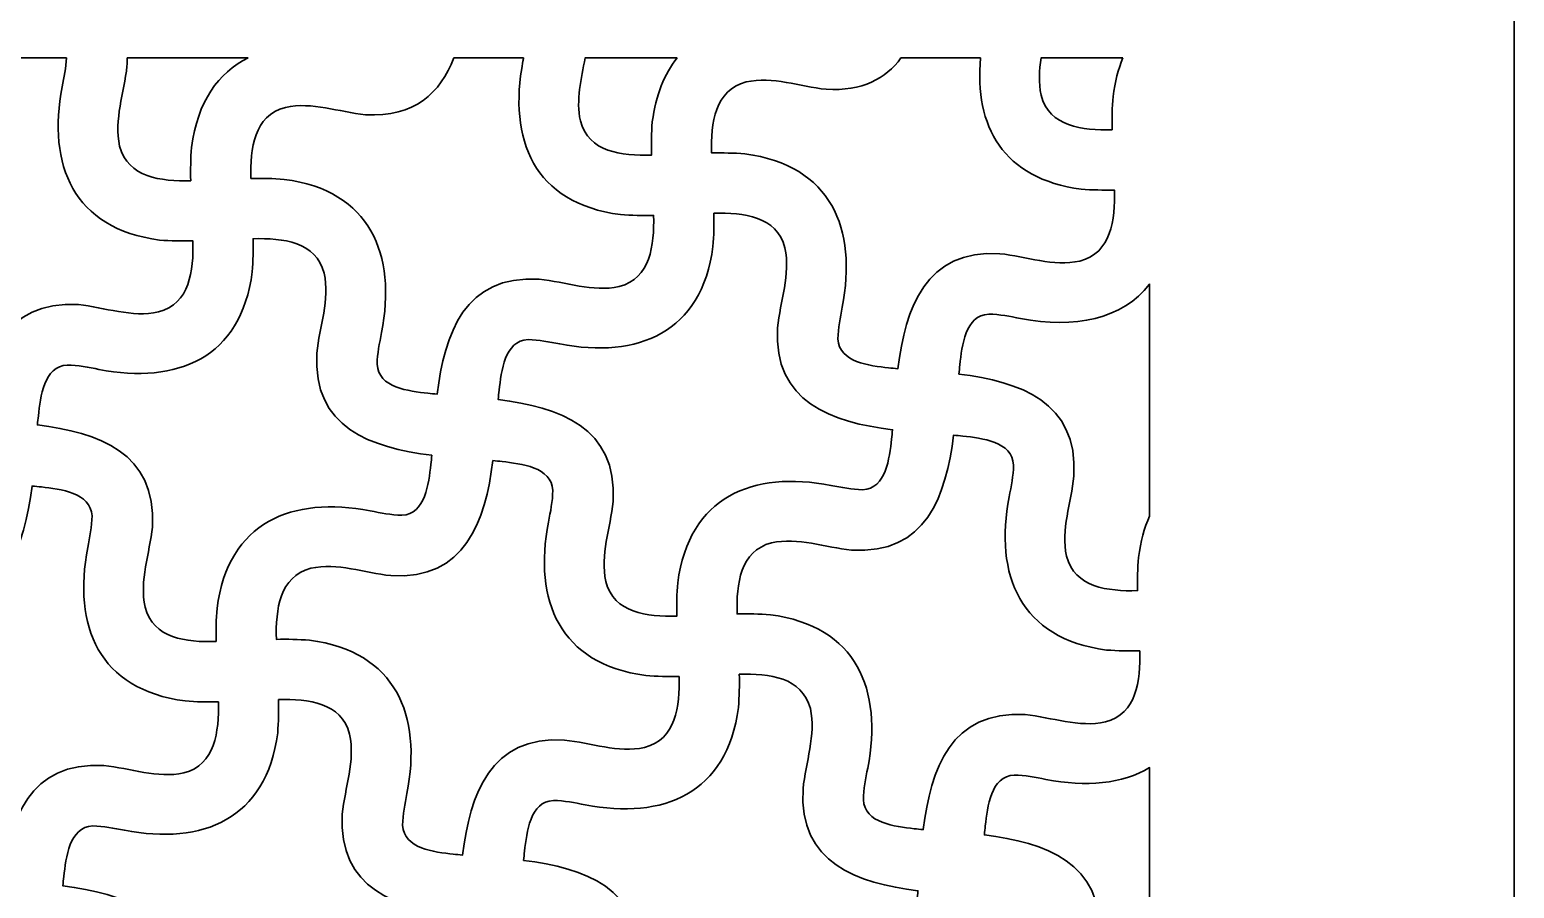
# Model space of a CAD drawing. Header units: centimetres. Extents: x 21.4 to 26.3, y -9 to 9.
# Drawn here: x 23.865 to 26.264, y 5.655 to 7.042 of the extents above; entities that cross this region are included whole.
import ezdxf

# ---------------------------------------------------------------- set-up
doc = ezdxf.new("R2010")
doc.units = ezdxf.units.CM
doc.header["$MEASUREMENT"] = 0
doc.layers.add('layer 1', color=7, linetype='Continuous')

msp = doc.modelspace()

# ---------------------------------------------------------------- linework, layer by layer
at = {"layer": 'layer 1', "color": 250, "lineweight": 30}
for points, knots in [([(26.26393, 9.00077), (24.62756, 9.00077), (22.9912, 9.00077), (21.35484, 9.00077), (21.35484, 9.00077), (21.35484, 3.53168), (21.35484, -1.93741), (21.35484, -7.4065), (21.35484, -7.4065), (21.35485, -7.4065), (21.35487, -7.4065), (21.35488, -7.4065), (21.35488, -7.4065), (21.35488, -7.93741), (21.35488, -8.46832), (21.35488, -8.99923), (21.35488, -8.99923), (21.54579, -8.99923), (21.7367, -8.99923), (21.92761, -8.99923), (21.92761, -8.99923), (21.92761, -8.91741), (21.92761, -8.83559), (21.92761, -8.75378), (21.92761, -8.75378), (22.12955, -8.75378), (22.33149, -8.75378), (22.53343, -8.75378), (22.53343, -8.75378), (22.53343, -8.5939), (22.53343, -8.43402), (22.53343, -8.27413), (22.53343, -8.27413), (22.61512, -8.27251), (22.69682, -8.27088), (22.77852, -8.26924), (22.77852, -8.26924), (22.79303, -8.31061), (22.81203, -8.34649), (22.84361, -8.37815), (22.84361, -8.37815), (22.87451, -8.40916), (22.90645, -8.42833), (22.94397, -8.43705), (22.94397, -8.43705), (22.99363, -8.4486), (23.04607, -8.44357), (23.08592, -8.4088), (23.08592, -8.4088), (23.1245, -8.37513), (23.14676, -8.32123), (23.15475, -8.2698), (23.15475, -8.2698), (23.17757, -8.27211), (23.19699, -8.27158), (23.2153, -8.26896), (23.2153, -8.26896), (23.30666, -8.25588), (23.34982, -8.19807), (23.35753, -8.11089), (23.35753, -8.11089), (23.35942, -8.08953), (23.35792, -8.06844), (23.35113, -8.04988), (23.35113, -8.04988), (23.35257, -8.05023), (23.354, -8.05059), (23.35544, -8.05095), (23.35544, -8.05095), (23.38768, -8.0621), (23.41992, -8.07324), (23.45216, -8.08439), (23.45216, -8.08439), (23.47151, -8.28195), (23.62407, -8.43577), (23.8094, -8.43577), (23.8094, -8.43577), (23.99474, -8.43577), (24.1473, -8.28195), (24.16664, -8.08439), (24.16664, -8.08439), (24.19889, -8.07324), (24.23113, -8.0621), (24.26337, -8.05095), (24.26337, -8.05095), (24.2648, -8.05059), (24.26624, -8.05023), (24.26767, -8.04988), (24.26767, -8.04988), (24.26089, -8.06844), (24.25938, -8.08953), (24.26127, -8.11089), (24.26127, -8.11089), (24.26899, -8.19807), (24.31214, -8.25588), (24.40351, -8.26896), (24.40351, -8.26896), (24.42182, -8.27158), (24.44123, -8.27211), (24.46405, -8.2698), (24.46405, -8.2698), (24.47205, -8.32123), (24.49431, -8.37513), (24.53288, -8.4088), (24.53288, -8.4088), (24.57274, -8.44357), (24.62518, -8.4486), (24.67483, -8.43705), (24.67483, -8.43705), (24.71235, -8.42833), (24.74429, -8.40916), (24.7752, -8.37815), (24.7752, -8.37815), (24.80677, -8.34649), (24.82578, -8.31061), (24.84029, -8.26924), (24.84029, -8.26924), (24.92198, -8.27088), (25.00368, -8.27251), (25.08538, -8.27413), (25.08538, -8.27413), (25.08538, -8.43402), (25.08538, -8.5939), (25.08538, -8.75378), (25.08538, -8.75378), (25.28732, -8.75378), (25.48926, -8.75378), (25.6912, -8.75378), (25.6912, -8.75378), (25.6912, -8.83559), (25.6912, -8.91741), (25.6912, -8.99923), (25.6912, -8.99923), (25.88211, -8.99923), (26.07302, -8.99923), (26.26393, -8.99923), (26.26393, -8.99923), (26.26393, -8.46832), (26.26393, -7.93741), (26.26393, -7.4065), (26.26393, -7.4065), (26.26393, -1.93741), (26.26393, 3.53168), (26.26393, 9.00077)], [0, 0, 0, 0, 0.027027, 0.027027, 0.027027, 0.027027, 0.0540541, 0.0540541, 0.0540541, 0.0540541, 0.0810811, 0.0810811, 0.0810811, 0.0810811, 0.1081081, 0.1081081, 0.1081081, 0.1081081, 0.1351351, 0.1351351, 0.1351351, 0.1351351, 0.1621622, 0.1621622, 0.1621622, 0.1621622, 0.1891892, 0.1891892, 0.1891892, 0.1891892, 0.2162162, 0.2162162, 0.2162162, 0.2162162, 0.2432432, 0.2432432, 0.2432432, 0.2432432, 0.2702703, 0.2702703, 0.2702703, 0.2702703, 0.2972973, 0.2972973, 0.2972973, 0.2972973, 0.3243243, 0.3243243, 0.3243243, 0.3243243, 0.3513514, 0.3513514, 0.3513514, 0.3513514, 0.3783784, 0.3783784, 0.3783784, 0.3783784, 0.4054054, 0.4054054, 0.4054054, 0.4054054, 0.4324324, 0.4324324, 0.4324324, 0.4324324, 0.4594595, 0.4594595, 0.4594595, 0.4594595, 0.4864865, 0.4864865, 0.4864865, 0.4864865, 0.5135135, 0.5135135, 0.5135135, 0.5135135, 0.5405405, 0.5405405, 0.5405405, 0.5405405, 0.5675676, 0.5675676, 0.5675676, 0.5675676, 0.5945946, 0.5945946, 0.5945946, 0.5945946, 0.6216216, 0.6216216, 0.6216216, 0.6216216, 0.6486486, 0.6486486, 0.6486486, 0.6486486, 0.6756757, 0.6756757, 0.6756757, 0.6756757, 0.7027027, 0.7027027, 0.7027027, 0.7027027, 0.7297297, 0.7297297, 0.7297297, 0.7297297, 0.7567568, 0.7567568, 0.7567568, 0.7567568, 0.7837838, 0.7837838, 0.7837838, 0.7837838, 0.8108108, 0.8108108, 0.8108108, 0.8108108, 0.8378378, 0.8378378, 0.8378378, 0.8378378, 0.8648649, 0.8648649, 0.8648649, 0.8648649, 0.8918919, 0.8918919, 0.8918919, 0.8918919, 0.9189189, 0.9189189, 0.9189189, 0.9189189, 0.9459459, 0.9459459, 0.9459459, 0.9459459, 1, 1, 1, 1]), ([(23.92495, 6.99622), (23.88967, 6.99622), (23.8544, 6.99622), (23.81912, 6.99622), (23.81912, 6.99622), (23.80134, 6.91988), (23.76186, 6.85758), (23.66349, 6.86346), (23.66349, 6.86346), (23.62084, 6.86775), (23.57704, 6.88473), (23.53418, 6.87533), (23.53418, 6.87533), (23.48329, 6.86184), (23.47736, 6.80897), (23.47848, 6.76054), (23.47848, 6.76054), (23.49639, 6.76084), (23.51426, 6.76065), (23.53226, 6.75909), (23.53226, 6.75909), (23.6719, 6.74089), (23.71388, 6.63779), (23.68955, 6.51153), (23.68955, 6.51153), (23.68627, 6.4946), (23.68271, 6.47768), (23.68251, 6.46037), (23.68251, 6.46037), (23.68431, 6.42231), (23.73403, 6.41714), (23.76442, 6.4136), (23.76442, 6.4136), (23.76932, 6.41306), (23.77431, 6.41255), (23.77935, 6.4121), (23.77935, 6.4121), (23.79149, 6.50997), (23.82364, 6.60504), (23.94412, 6.59782), (23.94412, 6.59782), (23.98676, 6.59354), (24.03056, 6.57656), (24.07341, 6.58596), (24.07341, 6.58596), (24.12431, 6.59944), (24.13025, 6.65233), (24.12912, 6.70076), (24.12912, 6.70076), (24.11122, 6.70046), (24.09334, 6.70065), (24.07534, 6.70221), (24.07534, 6.70221), (23.93571, 6.7204), (23.89372, 6.8235), (23.91805, 6.94976), (23.91805, 6.94976), (23.92104, 6.96516), (23.92425, 6.98054), (23.92495, 6.99622)], [0, 0, 0, 0, 0.0625, 0.0625, 0.0625, 0.0625, 0.125, 0.125, 0.125, 0.125, 0.1875, 0.1875, 0.1875, 0.1875, 0.25, 0.25, 0.25, 0.25, 0.3125, 0.3125, 0.3125, 0.3125, 0.375, 0.375, 0.375, 0.375, 0.4375, 0.4375, 0.4375, 0.4375, 0.5, 0.5, 0.5, 0.5, 0.5625, 0.5625, 0.5625, 0.5625, 0.625, 0.625, 0.625, 0.625, 0.6875, 0.6875, 0.6875, 0.6875, 0.75, 0.75, 0.75, 0.75, 0.8125, 0.8125, 0.8125, 0.8125, 0.875, 0.875, 0.875, 0.875, 1, 1, 1, 1]), ([(24.21826, 6.99622), (24.15317, 6.99622), (24.08807, 6.99622), (24.02297, 6.99622), (24.02297, 6.99622), (24.02298, 6.99195), (24.02287, 6.98758), (24.0226, 6.98306), (24.0226, 6.98306), (24.01832, 6.94042), (24.00134, 6.89661), (24.01074, 6.85376), (24.01074, 6.85376), (24.02422, 6.80287), (24.07711, 6.79693), (24.12554, 6.79805), (24.12554, 6.79805), (24.12524, 6.81596), (24.12542, 6.83383), (24.12699, 6.85184), (24.12699, 6.85184), (24.13662, 6.92583), (24.17012, 6.97241), (24.21826, 6.99622)], [0, 0, 0, 0, 0.1428571, 0.1428571, 0.1428571, 0.1428571, 0.2857143, 0.2857143, 0.2857143, 0.2857143, 0.4285714, 0.4285714, 0.4285714, 0.4285714, 0.5714286, 0.5714286, 0.5714286, 0.5714286, 0.7142857, 0.7142857, 0.7142857, 0.7142857, 1, 1, 1, 1]), ([(24.66345, 6.99622), (24.62595, 6.99622), (24.58843, 6.99622), (24.55093, 6.99622), (24.55093, 6.99622), (24.5288, 6.94002), (24.48776, 6.89978), (24.40783, 6.90457), (24.40783, 6.90457), (24.36519, 6.90886), (24.32139, 6.92583), (24.27854, 6.91644), (24.27854, 6.91644), (24.22764, 6.90295), (24.22171, 6.85007), (24.22284, 6.80165), (24.22284, 6.80165), (24.24074, 6.80194), (24.25861, 6.80175), (24.27662, 6.80019), (24.27662, 6.80019), (24.41625, 6.78199), (24.45824, 6.67889), (24.4339, 6.55265), (24.4339, 6.55265), (24.43061, 6.53571), (24.42706, 6.51878), (24.42686, 6.50148), (24.42686, 6.50148), (24.42865, 6.46341), (24.47839, 6.45825), (24.50877, 6.45471), (24.50877, 6.45471), (24.51368, 6.45416), (24.51866, 6.45366), (24.5237, 6.45321), (24.5237, 6.45321), (24.53584, 6.55107), (24.568, 6.64615), (24.68846, 6.63893), (24.68846, 6.63893), (24.73111, 6.63464), (24.77491, 6.61767), (24.81776, 6.62708), (24.81776, 6.62708), (24.86866, 6.64055), (24.87459, 6.69344), (24.87346, 6.74186), (24.87346, 6.74186), (24.85557, 6.74156), (24.83769, 6.74175), (24.81968, 6.74331), (24.81968, 6.74331), (24.68005, 6.76151), (24.63806, 6.86461), (24.6624, 6.99086), (24.6624, 6.99086), (24.66275, 6.99265), (24.6631, 6.99444), (24.66345, 6.99622)], [0, 0, 0, 0, 0.0625, 0.0625, 0.0625, 0.0625, 0.125, 0.125, 0.125, 0.125, 0.1875, 0.1875, 0.1875, 0.1875, 0.25, 0.25, 0.25, 0.25, 0.3125, 0.3125, 0.3125, 0.3125, 0.375, 0.375, 0.375, 0.375, 0.4375, 0.4375, 0.4375, 0.4375, 0.5, 0.5, 0.5, 0.5, 0.5625, 0.5625, 0.5625, 0.5625, 0.625, 0.625, 0.625, 0.625, 0.6875, 0.6875, 0.6875, 0.6875, 0.75, 0.75, 0.75, 0.75, 0.8125, 0.8125, 0.8125, 0.8125, 0.875, 0.875, 0.875, 0.875, 1, 1, 1, 1]), ([(24.9114, 6.99622), (24.86186, 6.99622), (24.81231, 6.99622), (24.76276, 6.99622), (24.76276, 6.99622), (24.75653, 6.96252), (24.74774, 6.92841), (24.7551, 6.89486), (24.7551, 6.89486), (24.76857, 6.84397), (24.82146, 6.83803), (24.86988, 6.83917), (24.86988, 6.83917), (24.86958, 6.85707), (24.86978, 6.87495), (24.87133, 6.89294), (24.87133, 6.89294), (24.87702, 6.9366), (24.891, 6.9707), (24.9114, 6.99622)], [0, 0, 0, 0, 0.1666667, 0.1666667, 0.1666667, 0.1666667, 0.3333333, 0.3333333, 0.3333333, 0.3333333, 0.5, 0.5, 0.5, 0.5, 0.6666667, 0.6666667, 0.6666667, 0.6666667, 1, 1, 1, 1]), ([(25.40161, 6.99622), (25.35877, 6.99622), (25.31593, 6.99622), (25.27309, 6.99622), (25.27309, 6.99622), (25.24842, 6.96282), (25.21074, 6.94217), (25.15219, 6.94568), (25.15219, 6.94568), (25.10953, 6.94997), (25.06574, 6.96694), (25.02289, 6.95754), (25.02289, 6.95754), (24.97199, 6.94406), (24.96605, 6.89117), (24.96718, 6.84274), (24.96718, 6.84274), (24.98508, 6.84305), (25.00296, 6.84286), (25.02096, 6.8413), (25.02096, 6.8413), (25.1606, 6.82311), (25.20258, 6.72), (25.17824, 6.59374), (25.17824, 6.59374), (25.17495, 6.57682), (25.17141, 6.5599), (25.17122, 6.54259), (25.17122, 6.54259), (25.173, 6.50453), (25.22273, 6.49935), (25.25311, 6.49582), (25.25311, 6.49582), (25.25802, 6.49527), (25.26301, 6.49477), (25.26805, 6.49431), (25.26805, 6.49431), (25.28019, 6.59218), (25.31233, 6.68726), (25.43281, 6.68004), (25.43281, 6.68004), (25.47546, 6.67575), (25.51926, 6.65878), (25.56212, 6.66818), (25.56212, 6.66818), (25.61301, 6.68166), (25.61895, 6.73454), (25.61782, 6.78296), (25.61782, 6.78296), (25.59991, 6.78266), (25.58203, 6.78286), (25.56404, 6.78442), (25.56404, 6.78442), (25.43784, 6.80086), (25.39141, 6.88666), (25.40161, 6.99622)], [0, 0, 0, 0, 0.0666667, 0.0666667, 0.0666667, 0.0666667, 0.1333333, 0.1333333, 0.1333333, 0.1333333, 0.2, 0.2, 0.2, 0.2, 0.2666667, 0.2666667, 0.2666667, 0.2666667, 0.3333333, 0.3333333, 0.3333333, 0.3333333, 0.4, 0.4, 0.4, 0.4, 0.4666667, 0.4666667, 0.4666667, 0.4666667, 0.5333333, 0.5333333, 0.5333333, 0.5333333, 0.6, 0.6, 0.6, 0.6, 0.6666667, 0.6666667, 0.6666667, 0.6666667, 0.7333333, 0.7333333, 0.7333333, 0.7333333, 0.8, 0.8, 0.8, 0.8, 0.8666667, 0.8666667, 0.8666667, 0.8666667, 1, 1, 1, 1]), ([(25.63172, 6.99622), (25.58766, 6.99622), (25.54359, 6.99622), (25.49952, 6.99622), (25.49952, 6.99622), (25.49641, 6.97608), (25.49506, 6.95592), (25.49944, 6.93597), (25.49944, 6.93597), (25.51292, 6.88507), (25.56581, 6.87914), (25.61424, 6.88026), (25.61424, 6.88026), (25.61393, 6.89818), (25.61412, 6.91605), (25.61568, 6.93405), (25.61568, 6.93405), (25.61873, 6.95748), (25.62419, 6.97815), (25.63172, 6.99622)], [0, 0, 0, 0, 0.1666667, 0.1666667, 0.1666667, 0.1666667, 0.3333333, 0.3333333, 0.3333333, 0.3333333, 0.5, 0.5, 0.5, 0.5, 0.6666667, 0.6666667, 0.6666667, 0.6666667, 1, 1, 1, 1]), ([(24.97077, 6.74545), (25.0192, 6.74658), (25.07208, 6.74064), (25.08556, 6.68974), (25.08556, 6.68974), (25.09496, 6.64689), (25.07798, 6.6031), (25.07369, 6.56044), (25.07369, 6.56044), (25.06648, 6.43997), (25.16155, 6.40782), (25.25943, 6.39568), (25.25943, 6.39568), (25.25897, 6.39064), (25.25847, 6.38565), (25.25792, 6.38075), (25.25792, 6.38075), (25.25438, 6.35037), (25.24921, 6.30064), (25.21115, 6.29885), (25.21115, 6.29885), (25.19384, 6.29904), (25.17692, 6.30259), (25.15999, 6.30588), (25.15999, 6.30588), (25.03373, 6.33021), (24.93063, 6.28822), (24.91244, 6.14859), (24.91244, 6.14859), (24.91087, 6.1306), (24.91068, 6.11272), (24.91099, 6.09482), (24.91099, 6.09482), (24.86256, 6.09369), (24.80968, 6.09962), (24.79619, 6.15051), (24.79619, 6.15051), (24.7868, 6.19336), (24.80377, 6.23717), (24.80806, 6.27982), (24.80806, 6.27982), (24.81528, 6.4003), (24.7202, 6.43244), (24.62233, 6.44459), (24.62233, 6.44459), (24.62279, 6.44962), (24.62329, 6.4546), (24.62384, 6.45951), (24.62384, 6.45951), (24.62737, 6.48989), (24.63254, 6.53963), (24.67061, 6.54142), (24.67061, 6.54142), (24.68792, 6.54121), (24.70484, 6.53767), (24.72176, 6.53438), (24.72176, 6.53438), (24.84802, 6.51005), (24.95113, 6.55203), (24.96932, 6.69167), (24.96932, 6.69167), (24.97088, 6.70967), (24.97107, 6.72754), (24.97077, 6.74545)], [0, 0, 0, 0, 0.0588235, 0.0588235, 0.0588235, 0.0588235, 0.1176471, 0.1176471, 0.1176471, 0.1176471, 0.1764706, 0.1764706, 0.1764706, 0.1764706, 0.2352941, 0.2352941, 0.2352941, 0.2352941, 0.2941176, 0.2941176, 0.2941176, 0.2941176, 0.3529412, 0.3529412, 0.3529412, 0.3529412, 0.4117647, 0.4117647, 0.4117647, 0.4117647, 0.4705882, 0.4705882, 0.4705882, 0.4705882, 0.5294118, 0.5294118, 0.5294118, 0.5294118, 0.5882353, 0.5882353, 0.5882353, 0.5882353, 0.6470588, 0.6470588, 0.6470588, 0.6470588, 0.7058824, 0.7058824, 0.7058824, 0.7058824, 0.7647059, 0.7647059, 0.7647059, 0.7647059, 0.8235294, 0.8235294, 0.8235294, 0.8235294, 0.8823529, 0.8823529, 0.8823529, 0.8823529, 1, 1, 1, 1]), ([(24.16664, 6.0537), (24.11822, 6.05258), (24.06533, 6.05851), (24.05185, 6.10942), (24.05185, 6.10942), (24.04245, 6.15226), (24.05942, 6.19606), (24.06371, 6.23871), (24.06371, 6.23871), (24.07093, 6.35919), (23.97585, 6.39134), (23.87799, 6.40348), (23.87799, 6.40348), (23.87844, 6.40852), (23.87894, 6.4135), (23.87949, 6.41841), (23.87949, 6.41841), (23.88303, 6.44879), (23.88819, 6.49852), (23.92626, 6.50031), (23.92626, 6.50031), (23.94356, 6.50011), (23.96049, 6.49656), (23.97742, 6.49327), (23.97742, 6.49327), (24.10367, 6.46894), (24.20677, 6.51093), (24.22497, 6.65057), (24.22497, 6.65057), (24.22653, 6.66856), (24.22672, 6.68644), (24.22643, 6.70434), (24.22643, 6.70434), (24.27485, 6.70547), (24.32773, 6.69953), (24.34121, 6.64864), (24.34121, 6.64864), (24.35061, 6.60578), (24.33364, 6.56199), (24.32935, 6.51934), (24.32935, 6.51934), (24.32213, 6.39886), (24.41721, 6.36671), (24.51507, 6.35457), (24.51507, 6.35457), (24.51461, 6.34953), (24.51412, 6.34454), (24.51356, 6.33964), (24.51356, 6.33964), (24.51003, 6.30926), (24.50487, 6.25953), (24.46679, 6.25774), (24.46679, 6.25774), (24.44949, 6.25794), (24.43257, 6.26149), (24.41564, 6.26477), (24.41564, 6.26477), (24.28939, 6.2891), (24.18629, 6.24712), (24.16809, 6.10748), (24.16809, 6.10748), (24.16653, 6.08948), (24.16634, 6.07162), (24.16664, 6.0537)], [0, 0, 0, 0, 0.0588235, 0.0588235, 0.0588235, 0.0588235, 0.1176471, 0.1176471, 0.1176471, 0.1176471, 0.1764706, 0.1764706, 0.1764706, 0.1764706, 0.2352941, 0.2352941, 0.2352941, 0.2352941, 0.2941176, 0.2941176, 0.2941176, 0.2941176, 0.3529412, 0.3529412, 0.3529412, 0.3529412, 0.4117647, 0.4117647, 0.4117647, 0.4117647, 0.4705882, 0.4705882, 0.4705882, 0.4705882, 0.5294118, 0.5294118, 0.5294118, 0.5294118, 0.5882353, 0.5882353, 0.5882353, 0.5882353, 0.6470588, 0.6470588, 0.6470588, 0.6470588, 0.7058824, 0.7058824, 0.7058824, 0.7058824, 0.7647059, 0.7647059, 0.7647059, 0.7647059, 0.8235294, 0.8235294, 0.8235294, 0.8235294, 0.8823529, 0.8823529, 0.8823529, 0.8823529, 1, 1, 1, 1]), ([(25.67482, 6.25645), (25.67482, 6.38132), (25.67482, 6.50619), (25.67482, 6.63107), (25.67482, 6.63107), (25.63013, 6.57366), (25.55371, 6.55861), (25.46612, 6.57549), (25.46612, 6.57549), (25.44918, 6.57878), (25.43226, 6.58232), (25.41496, 6.58252), (25.41496, 6.58252), (25.37689, 6.58074), (25.37173, 6.531), (25.36819, 6.50061), (25.36819, 6.50061), (25.36764, 6.49572), (25.36714, 6.49074), (25.36668, 6.48569), (25.36668, 6.48569), (25.46455, 6.47355), (25.55963, 6.4414), (25.5524, 6.32093), (25.5524, 6.32093), (25.54811, 6.27828), (25.53114, 6.23448), (25.54055, 6.19162), (25.54055, 6.19162), (25.55403, 6.14073), (25.60691, 6.13479), (25.65534, 6.13592), (25.65534, 6.13592), (25.65503, 6.15382), (25.65523, 6.1717), (25.65679, 6.1897), (25.65679, 6.1897), (25.6601, 6.21513), (25.66624, 6.2373), (25.67482, 6.25645)], [0, 0, 0, 0, 0.0909091, 0.0909091, 0.0909091, 0.0909091, 0.1818182, 0.1818182, 0.1818182, 0.1818182, 0.2727273, 0.2727273, 0.2727273, 0.2727273, 0.3636364, 0.3636364, 0.3636364, 0.3636364, 0.4545455, 0.4545455, 0.4545455, 0.4545455, 0.5454545, 0.5454545, 0.5454545, 0.5454545, 0.6363636, 0.6363636, 0.6363636, 0.6363636, 0.7272727, 0.7272727, 0.7272727, 0.7272727, 0.8181818, 0.8181818, 0.8181818, 0.8181818, 1, 1, 1, 1]), ([(25.65893, 6.03862), (25.66005, 5.99019), (25.65411, 5.93731), (25.60322, 5.92383), (25.60322, 5.92383), (25.56037, 5.91442), (25.51656, 5.9314), (25.47392, 5.93569), (25.47392, 5.93569), (25.35345, 5.9429), (25.3213, 5.84783), (25.30915, 5.74996), (25.30915, 5.74996), (25.30412, 5.75043), (25.29913, 5.75092), (25.29422, 5.75148), (25.29422, 5.75148), (25.26384, 5.75501), (25.21412, 5.76017), (25.21232, 5.79824), (25.21232, 5.79824), (25.21252, 5.81554), (25.21607, 5.83248), (25.21936, 5.8494), (25.21936, 5.8494), (25.24369, 5.97566), (25.2017, 6.07875), (25.06206, 6.09695), (25.06206, 6.09695), (25.04407, 6.09851), (25.02619, 6.0987), (25.00829, 6.0984), (25.00829, 6.0984), (25.00716, 6.14683), (25.0131, 6.19972), (25.06399, 6.21318), (25.06399, 6.21318), (25.10684, 6.22259), (25.15064, 6.20562), (25.19329, 6.20133), (25.19329, 6.20133), (25.31378, 6.19412), (25.34592, 6.28918), (25.35806, 6.38706), (25.35806, 6.38706), (25.3631, 6.38659), (25.36808, 6.38609), (25.37299, 6.38556), (25.37299, 6.38556), (25.40336, 6.38201), (25.4531, 6.37684), (25.45488, 6.33878), (25.45488, 6.33878), (25.45469, 6.32148), (25.45114, 6.30454), (25.44786, 6.28762), (25.44786, 6.28762), (25.42352, 6.16137), (25.46551, 6.05827), (25.60515, 6.04007), (25.60515, 6.04007), (25.62314, 6.03851), (25.64102, 6.03832), (25.65893, 6.03862)], [0, 0, 0, 0, 0.0588235, 0.0588235, 0.0588235, 0.0588235, 0.1176471, 0.1176471, 0.1176471, 0.1176471, 0.1764706, 0.1764706, 0.1764706, 0.1764706, 0.2352941, 0.2352941, 0.2352941, 0.2352941, 0.2941176, 0.2941176, 0.2941176, 0.2941176, 0.3529412, 0.3529412, 0.3529412, 0.3529412, 0.4117647, 0.4117647, 0.4117647, 0.4117647, 0.4705882, 0.4705882, 0.4705882, 0.4705882, 0.5294118, 0.5294118, 0.5294118, 0.5294118, 0.5882353, 0.5882353, 0.5882353, 0.5882353, 0.6470588, 0.6470588, 0.6470588, 0.6470588, 0.7058824, 0.7058824, 0.7058824, 0.7058824, 0.7647059, 0.7647059, 0.7647059, 0.7647059, 0.8235294, 0.8235294, 0.8235294, 0.8235294, 0.8823529, 0.8823529, 0.8823529, 0.8823529, 1, 1, 1, 1]), ([(24.91457, 5.99751), (24.9157, 5.94908), (24.90977, 5.8962), (24.85887, 5.88272), (24.85887, 5.88272), (24.81602, 5.87332), (24.77222, 5.89029), (24.72957, 5.89459), (24.72957, 5.89459), (24.60909, 5.9018), (24.57695, 5.80673), (24.56481, 5.70885), (24.56481, 5.70885), (24.55976, 5.70931), (24.55478, 5.70981), (24.54987, 5.71036), (24.54987, 5.71036), (24.5195, 5.7139), (24.46976, 5.71906), (24.46797, 5.75713), (24.46797, 5.75713), (24.46817, 5.77444), (24.47172, 5.79137), (24.47501, 5.80829), (24.47501, 5.80829), (24.49934, 5.93455), (24.45735, 6.03765), (24.31772, 6.05584), (24.31772, 6.05584), (24.29972, 6.05739), (24.28184, 6.0576), (24.26393, 6.05729), (24.26393, 6.05729), (24.26281, 6.10572), (24.26874, 6.1586), (24.31964, 6.17208), (24.31964, 6.17208), (24.3625, 6.18149), (24.4063, 6.16451), (24.44894, 6.16022), (24.44894, 6.16022), (24.56942, 6.153), (24.60157, 6.24807), (24.61371, 6.34595), (24.61371, 6.34595), (24.61875, 6.34549), (24.62373, 6.345), (24.62864, 6.34444), (24.62864, 6.34444), (24.65901, 6.3409), (24.70874, 6.33574), (24.71054, 6.29767), (24.71054, 6.29767), (24.71035, 6.28036), (24.70679, 6.26344), (24.70351, 6.24651), (24.70351, 6.24651), (24.67917, 6.12025), (24.72116, 6.01715), (24.86079, 5.99896), (24.86079, 5.99896), (24.8788, 5.9974), (24.89668, 5.99722), (24.91457, 5.99751)], [0, 0, 0, 0, 0.0588235, 0.0588235, 0.0588235, 0.0588235, 0.1176471, 0.1176471, 0.1176471, 0.1176471, 0.1764706, 0.1764706, 0.1764706, 0.1764706, 0.2352941, 0.2352941, 0.2352941, 0.2352941, 0.2941176, 0.2941176, 0.2941176, 0.2941176, 0.3529412, 0.3529412, 0.3529412, 0.3529412, 0.4117647, 0.4117647, 0.4117647, 0.4117647, 0.4705882, 0.4705882, 0.4705882, 0.4705882, 0.5294118, 0.5294118, 0.5294118, 0.5294118, 0.5882353, 0.5882353, 0.5882353, 0.5882353, 0.6470588, 0.6470588, 0.6470588, 0.6470588, 0.7058824, 0.7058824, 0.7058824, 0.7058824, 0.7647059, 0.7647059, 0.7647059, 0.7647059, 0.8235294, 0.8235294, 0.8235294, 0.8235294, 0.8823529, 0.8823529, 0.8823529, 0.8823529, 1, 1, 1, 1]), ([(24.17023, 5.9564), (24.17135, 5.90798), (24.16542, 5.85509), (24.11452, 5.84161), (24.11452, 5.84161), (24.07166, 5.83222), (24.02788, 5.84918), (23.98522, 5.85347), (23.98522, 5.85347), (23.86475, 5.86069), (23.8326, 5.76562), (23.82045, 5.66774), (23.82045, 5.66774), (23.81542, 5.66821), (23.81043, 5.66871), (23.80553, 5.66926), (23.80553, 5.66926), (23.77515, 5.67279), (23.72542, 5.67795), (23.72362, 5.71603), (23.72362, 5.71603), (23.72382, 5.73333), (23.72737, 5.75026), (23.73066, 5.76718), (23.73066, 5.76718), (23.75499, 5.89344), (23.713, 5.99654), (23.57337, 6.01473), (23.57337, 6.01473), (23.55537, 6.01629), (23.53749, 6.01649), (23.51959, 6.01619), (23.51959, 6.01619), (23.51845, 6.06461), (23.52439, 6.1175), (23.57529, 6.13097), (23.57529, 6.13097), (23.61815, 6.14037), (23.66195, 6.1234), (23.70459, 6.11912), (23.70459, 6.11912), (23.82507, 6.1119), (23.85722, 6.20697), (23.86936, 6.30484), (23.86936, 6.30484), (23.8744, 6.30438), (23.87938, 6.30388), (23.88429, 6.30334), (23.88429, 6.30334), (23.91467, 6.29981), (23.9644, 6.29463), (23.96619, 6.25657), (23.96619, 6.25657), (23.96599, 6.23926), (23.96245, 6.22234), (23.95916, 6.2054), (23.95916, 6.2054), (23.93482, 6.07915), (23.97681, 5.97605), (24.11645, 5.95785), (24.11645, 5.95785), (24.13445, 5.9563), (24.15232, 5.95611), (24.17023, 5.9564)], [0, 0, 0, 0, 0.0588235, 0.0588235, 0.0588235, 0.0588235, 0.1176471, 0.1176471, 0.1176471, 0.1176471, 0.1764706, 0.1764706, 0.1764706, 0.1764706, 0.2352941, 0.2352941, 0.2352941, 0.2352941, 0.2941176, 0.2941176, 0.2941176, 0.2941176, 0.3529412, 0.3529412, 0.3529412, 0.3529412, 0.4117647, 0.4117647, 0.4117647, 0.4117647, 0.4705882, 0.4705882, 0.4705882, 0.4705882, 0.5294118, 0.5294118, 0.5294118, 0.5294118, 0.5882353, 0.5882353, 0.5882353, 0.5882353, 0.6470588, 0.6470588, 0.6470588, 0.6470588, 0.7058824, 0.7058824, 0.7058824, 0.7058824, 0.7647059, 0.7647059, 0.7647059, 0.7647059, 0.8235294, 0.8235294, 0.8235294, 0.8235294, 0.8823529, 0.8823529, 0.8823529, 0.8823529, 1, 1, 1, 1]), ([(25.01188, 6.00109), (25.0603, 6.00223), (25.11318, 5.99629), (25.12666, 5.94539), (25.12666, 5.94539), (25.13606, 5.90254), (25.11909, 5.85874), (25.11481, 5.81609), (25.11481, 5.81609), (25.10759, 5.69562), (25.20266, 5.66347), (25.30053, 5.65133), (25.30053, 5.65133), (25.30007, 5.64628), (25.29957, 5.6413), (25.29902, 5.63639), (25.29902, 5.63639), (25.29549, 5.60602), (25.29032, 5.55628), (25.25225, 5.5545), (25.25225, 5.5545), (25.23494, 5.5547), (25.21802, 5.55825), (25.2011, 5.56153), (25.2011, 5.56153), (25.07484, 5.58586), (24.97174, 5.54387), (24.95354, 5.40424), (24.95354, 5.40424), (24.95199, 5.38624), (24.9518, 5.36837), (24.9521, 5.35046), (24.9521, 5.35046), (24.90367, 5.34933), (24.85078, 5.35527), (24.83731, 5.40616), (24.83731, 5.40616), (24.8279, 5.44902), (24.84488, 5.49282), (24.84917, 5.53547), (24.84917, 5.53547), (24.85638, 5.65594), (24.76131, 5.68809), (24.66344, 5.70024), (24.66344, 5.70024), (24.6639, 5.70527), (24.6644, 5.71025), (24.66494, 5.71516), (24.66494, 5.71516), (24.66848, 5.74555), (24.67365, 5.79528), (24.71172, 5.79707), (24.71172, 5.79707), (24.72902, 5.79687), (24.74594, 5.79332), (24.76288, 5.79004), (24.76288, 5.79004), (24.88913, 5.7657), (24.99223, 5.80768), (25.01043, 5.94732), (25.01043, 5.94732), (25.01199, 5.96532), (25.01218, 5.9832), (25.01188, 6.00109)], [0, 0, 0, 0, 0.0588235, 0.0588235, 0.0588235, 0.0588235, 0.1176471, 0.1176471, 0.1176471, 0.1176471, 0.1764706, 0.1764706, 0.1764706, 0.1764706, 0.2352941, 0.2352941, 0.2352941, 0.2352941, 0.2941176, 0.2941176, 0.2941176, 0.2941176, 0.3529412, 0.3529412, 0.3529412, 0.3529412, 0.4117647, 0.4117647, 0.4117647, 0.4117647, 0.4705882, 0.4705882, 0.4705882, 0.4705882, 0.5294118, 0.5294118, 0.5294118, 0.5294118, 0.5882353, 0.5882353, 0.5882353, 0.5882353, 0.6470588, 0.6470588, 0.6470588, 0.6470588, 0.7058824, 0.7058824, 0.7058824, 0.7058824, 0.7647059, 0.7647059, 0.7647059, 0.7647059, 0.8235294, 0.8235294, 0.8235294, 0.8235294, 0.8823529, 0.8823529, 0.8823529, 0.8823529, 1, 1, 1, 1]), ([(24.20775, 5.30935), (24.15932, 5.30822), (24.10644, 5.31416), (24.09296, 5.36506), (24.09296, 5.36506), (24.08356, 5.40791), (24.10053, 5.45171), (24.10481, 5.49435), (24.10481, 5.49435), (24.11203, 5.61483), (24.01696, 5.64698), (23.91909, 5.65912), (23.91909, 5.65912), (23.91955, 5.66416), (23.92005, 5.66914), (23.9206, 5.67405), (23.9206, 5.67405), (23.92413, 5.70444), (23.9293, 5.75417), (23.96737, 5.75596), (23.96737, 5.75596), (23.98467, 5.75576), (24.0016, 5.75221), (24.01853, 5.74892), (24.01853, 5.74892), (24.14478, 5.72459), (24.24788, 5.76657), (24.26608, 5.90622), (24.26608, 5.90622), (24.26763, 5.92421), (24.26783, 5.94208), (24.26753, 5.95999), (24.26753, 5.95999), (24.31596, 5.96112), (24.36884, 5.95518), (24.38232, 5.90429), (24.38232, 5.90429), (24.39172, 5.86143), (24.37474, 5.81764), (24.37046, 5.77498), (24.37046, 5.77498), (24.36324, 5.65452), (24.45832, 5.62236), (24.55619, 5.61022), (24.55619, 5.61022), (24.55572, 5.60518), (24.55522, 5.6002), (24.55467, 5.59529), (24.55467, 5.59529), (24.55114, 5.56491), (24.54597, 5.51518), (24.50791, 5.51339), (24.50791, 5.51339), (24.4906, 5.51358), (24.47368, 5.51713), (24.45674, 5.52042), (24.45674, 5.52042), (24.33049, 5.54476), (24.22739, 5.50277), (24.20919, 5.36314), (24.20919, 5.36314), (24.20764, 5.34513), (24.20744, 5.32726), (24.20775, 5.30935)], [0, 0, 0, 0, 0.0588235, 0.0588235, 0.0588235, 0.0588235, 0.1176471, 0.1176471, 0.1176471, 0.1176471, 0.1764706, 0.1764706, 0.1764706, 0.1764706, 0.2352941, 0.2352941, 0.2352941, 0.2352941, 0.2941176, 0.2941176, 0.2941176, 0.2941176, 0.3529412, 0.3529412, 0.3529412, 0.3529412, 0.4117647, 0.4117647, 0.4117647, 0.4117647, 0.4705882, 0.4705882, 0.4705882, 0.4705882, 0.5294118, 0.5294118, 0.5294118, 0.5294118, 0.5882353, 0.5882353, 0.5882353, 0.5882353, 0.6470588, 0.6470588, 0.6470588, 0.6470588, 0.7058824, 0.7058824, 0.7058824, 0.7058824, 0.7647059, 0.7647059, 0.7647059, 0.7647059, 0.8235294, 0.8235294, 0.8235294, 0.8235294, 0.8823529, 0.8823529, 0.8823529, 0.8823529, 1, 1, 1, 1]), ([(25.67482, 5.39167), (25.67482, 5.54451), (25.67482, 5.69737), (25.67482, 5.85023), (25.67482, 5.85023), (25.63059, 5.82363), (25.57195, 5.81866), (25.50722, 5.83114), (25.50722, 5.83114), (25.49029, 5.83443), (25.47337, 5.83797), (25.45607, 5.83817), (25.45607, 5.83817), (25.418, 5.83638), (25.41283, 5.78665), (25.4093, 5.75627), (25.4093, 5.75627), (25.40875, 5.75137), (25.40825, 5.74638), (25.40779, 5.74134), (25.40779, 5.74134), (25.50566, 5.7292), (25.60074, 5.69705), (25.59352, 5.57657), (25.59352, 5.57657), (25.58923, 5.53392), (25.57226, 5.49013), (25.58165, 5.44728), (25.58165, 5.44728), (25.59314, 5.4039), (25.63324, 5.39319), (25.67482, 5.39167)], [0, 0, 0, 0, 0.1111111, 0.1111111, 0.1111111, 0.1111111, 0.2222222, 0.2222222, 0.2222222, 0.2222222, 0.3333333, 0.3333333, 0.3333333, 0.3333333, 0.4444444, 0.4444444, 0.4444444, 0.4444444, 0.5555556, 0.5555556, 0.5555556, 0.5555556, 0.6666667, 0.6666667, 0.6666667, 0.6666667, 0.7777778, 0.7777778, 0.7777778, 0.7777778, 1, 1, 1, 1])]:
    msp.add_open_spline(points, degree=3, knots=knots, dxfattribs=at)

doc.saveas('drawing.dxf')
